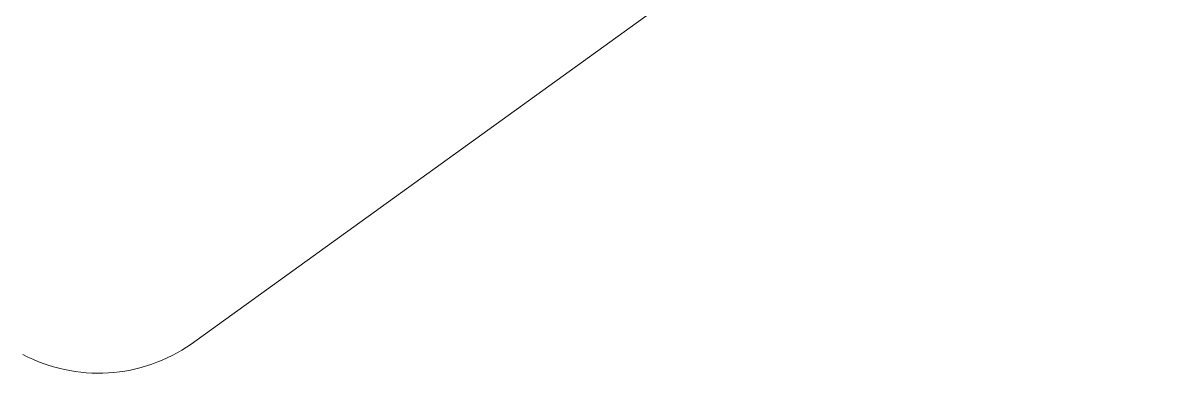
# Model space of a CAD drawing. Header units: millimetres. Extents: x -75 to 3710, y -20 to 2482.
# Drawn here: x 3541.8 to 3608.5, y 840.1 to 860.6 of the extents above; entities that cross this region are included whole.
import ezdxf

# ---------------------------------------------------------------- set-up
doc = ezdxf.new("R2010")
doc.units = ezdxf.units.MM
doc.layers.add('ZANO_R', color=7, linetype='Continuous', lineweight=0)

msp = doc.modelspace()

# ---------------------------------------------------------------- linework, layer by layer
at = {"layer": 'ZANO_R'}
for p, q in [((3640.34, 905.796), (3551.609, 841.764)), ((3542.044, 841.012), (3541.754, 841.158)), ((3550.783, 841.25), (3550.496, 841.098)), ((3551.064, 841.412), (3550.783, 841.25)), ((3551.34, 841.583), (3551.064, 841.412)), ((3551.609, 841.764), (3551.34, 841.583)), ((3542.338, 840.876), (3542.044, 841.012)), ((3542.637, 840.75), (3542.338, 840.876)), ((3542.94, 840.634), (3542.637, 840.75)), ((3543.247, 840.528), (3542.94, 840.634)), ((3543.557, 840.434), (3543.247, 840.528)), ((3548.995, 840.489), (3548.684, 840.398)), ((3549.303, 840.59), (3548.995, 840.489)), ((3549.608, 840.702), (3549.303, 840.59)), ((3549.909, 840.824), (3549.608, 840.702)), ((3550.205, 840.956), (3549.909, 840.824)), ((3550.496, 841.098), (3550.205, 840.956)), ((3543.871, 840.349), (3543.557, 840.434)), ((3544.186, 840.276), (3543.871, 840.349)), ((3544.505, 840.213), (3544.186, 840.276)), ((3544.825, 840.161), (3544.505, 840.213)), ((3545.147, 840.12), (3544.825, 840.161)), ((3545.47, 840.091), (3545.147, 840.12)), ((3545.794, 840.072), (3545.47, 840.091)), ((3546.118, 840.064), (3545.794, 840.072)), ((3546.442, 840.067), (3546.118, 840.064)), ((3546.767, 840.082), (3546.442, 840.067)), ((3547.09, 840.107), (3546.767, 840.082)), ((3547.412, 840.143), (3547.09, 840.107)), ((3547.733, 840.191), (3547.412, 840.143)), ((3548.052, 840.249), (3547.733, 840.191)), ((3548.369, 840.318), (3548.052, 840.249)), ((3548.684, 840.398), (3548.369, 840.318))]:
    msp.add_line(p, q, dxfattribs=at)

doc.saveas('drawing.dxf')
